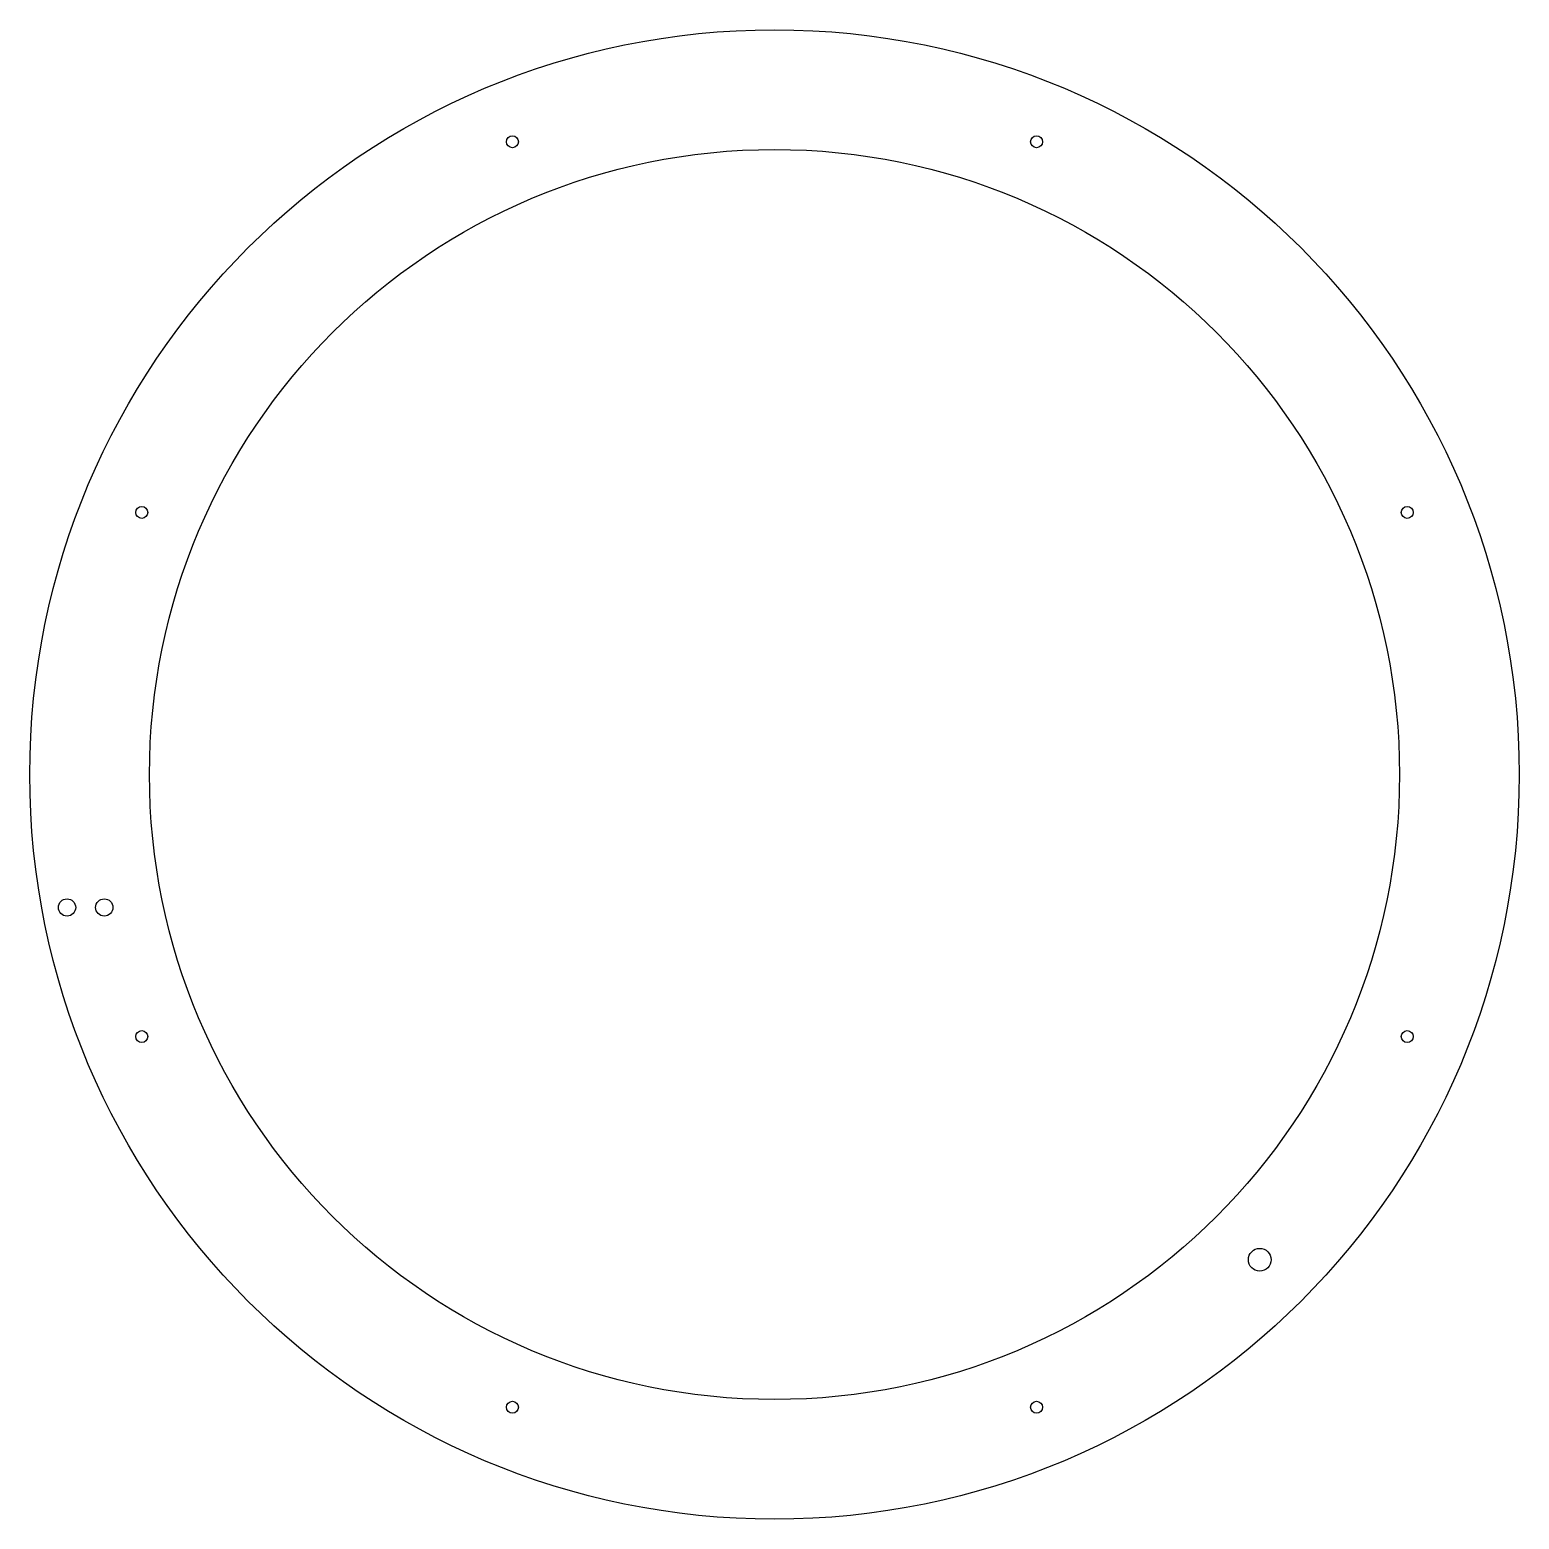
# Model space of a CAD drawing. Header units: millimetres. Extents: x -280 to 280, y -280 to 280.
import ezdxf

# ---------------------------------------------------------------- set-up
doc = ezdxf.new("R2010")
doc.units = ezdxf.units.MM
doc.layers.add('CUT', color=7, linetype='Continuous')

msp = doc.modelspace()

# ---------------------------------------------------------------- linework, layer by layer
at = {"layer": 'CUT'}
for centre, radius in [((0, 0, 0.5), 280), ((-98.54, 237.9, 0.5), 2.25), ((98.54, 237.9, 0.5), 2.25), ((0, 0, 0.5), 235), ((-237.9, 98.54, 0.5), 2.25), ((237.9, 98.54, 0.5), 2.25), ((-266, -50, 0.5), 3.25), ((-252, -50, 0.5), 3.25), ((-237.9, -98.54, 0.5), 2.25), ((237.9, -98.54, 0.5), 2.25), ((182.43, -182.43, 0.5), 4.25), ((-98.54, -237.9, 0.5), 2.25), ((98.54, -237.9, 0.5), 2.25)]:
    msp.add_circle(centre, radius, dxfattribs=at)

doc.saveas('drawing.dxf')
